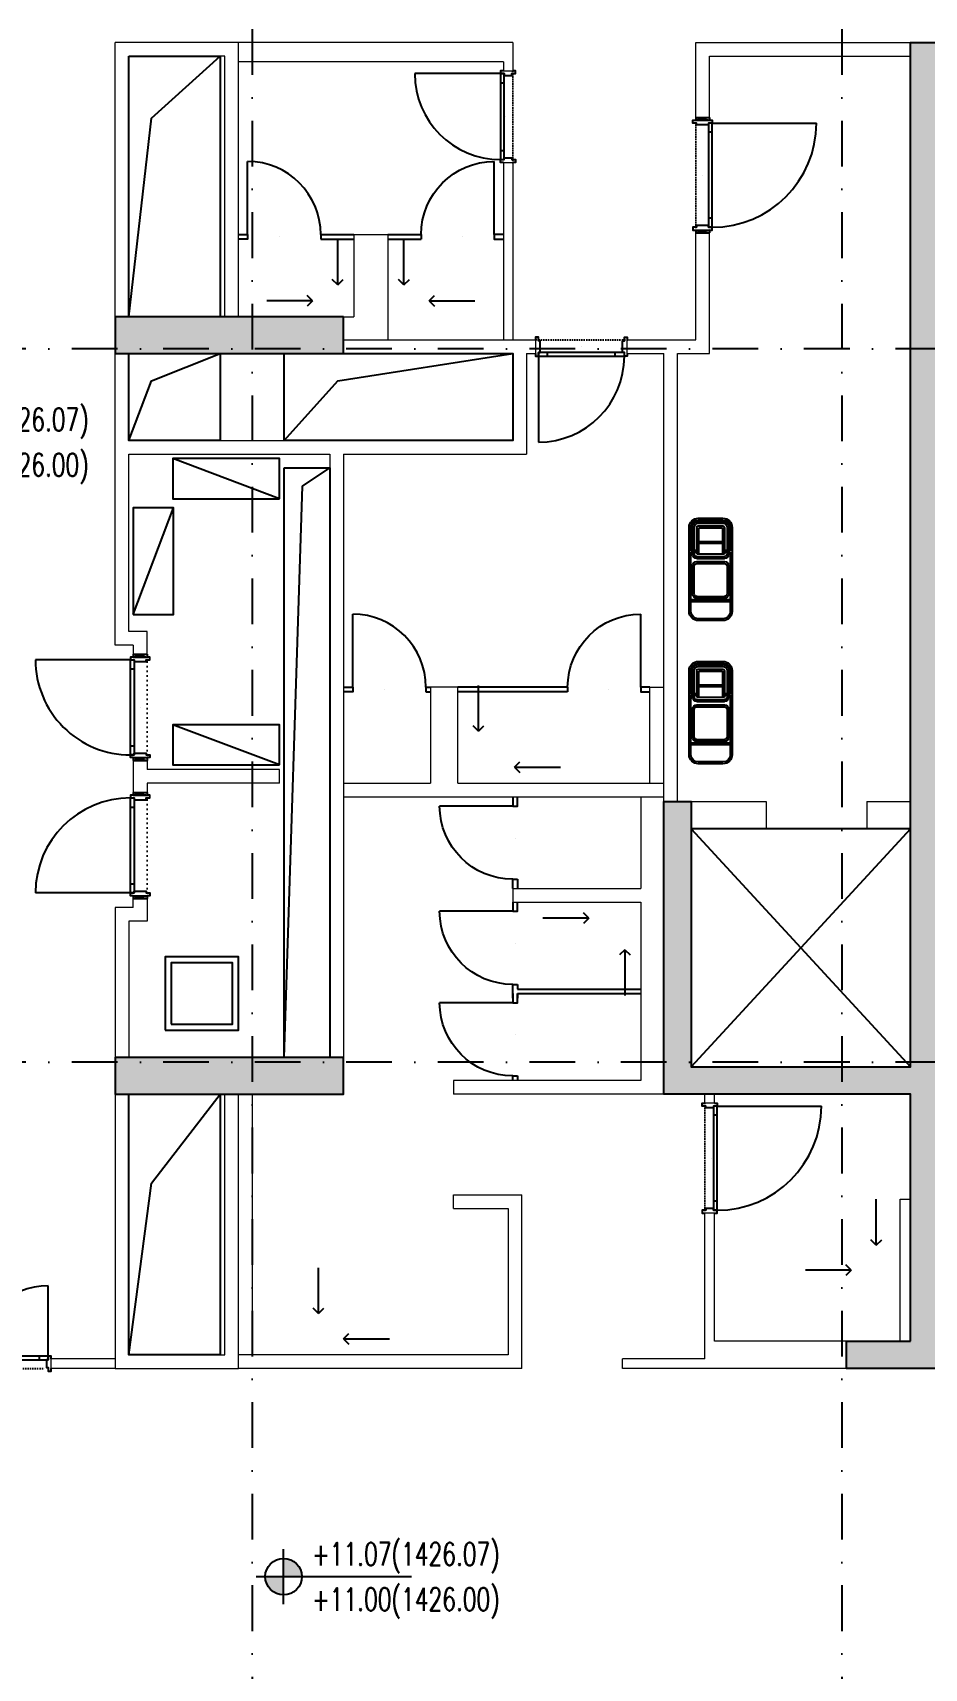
# Model space of a CAD drawing. Header units: millimetres. Extents: x -2755 to 27598, y -1135 to 13405.
# Drawn here: x 4785 to 5760, y 6127 to 7916 of the extents above; entities that cross this region are included whole.
import ezdxf

# ---------------------------------------------------------------- set-up
doc = ezdxf.new("R2010")
doc.units = ezdxf.units.MM
doc.header["$LTSCALE"] = 100
doc.linetypes.add('DASHDOT2', pattern=[0.5, 0.25, -0.125, 0, -0.125])
doc.linetypes.add('DOT', pattern=[0.25, 0, -0.25])
doc.layers.add('AKS', color=7, linetype='DASHDOT2', transparency=0.8)
for name, color, linetype in [('DUVAR-PANEL', 7, 'Continuous'), ('ELEKTRIK', 7, 'Continuous'), ('GOR', 7, 'Continuous'), ('KA-PEN-3 @ 1', 5, 'Continuous'), ('KA-PEN-4 @ 1', 5, 'Continuous'), ('KA-PEN-5 @ 1', 5, 'Continuous'), ('KA-PEN-8 @ 1', 5, 'Continuous'), ('KOLON', 7, 'Continuous'), ('KOR KASA', 1, 'Continuous'), ('KOT', 7, 'Continuous'), ('MERD', 7, 'Continuous'), ('OK', 7, 'Continuous'), ('OLCU DIS', 7, 'Continuous'), ('TARAMA', 7, 'Continuous'), ('TEFRIS TIBBI', 7, 'Continuous')]:
    doc.layers.add(name, color=color, linetype=linetype)
doc.layers.add('Y-DUVAR ALCIPAN', color=94, linetype='Continuous', lineweight=20)
doc.layers.add('Y-DUVAR GAZBETON', color=161, linetype='Continuous', lineweight=20)
doc.styles.add('OLC-50', font='romans.shx', dxfattribs={"width": 0.5, "height": 0.15})
doc.styles.add('olcu', font='romans.shx', dxfattribs={"width": 0.5})
doc.dimstyles.new('1-200', dxfattribs={"dimtxt": 40, "dimasz": 2, "dimexe": 0, "dimexo": 0, "dimgap": 10, "dimtad": 1, "dimdec": 4, "dimrnd": 0.1, "dimzin": 9, "dimdsep": 46, "dimtxsty": 'olcu', "dimblk1": 'SOL', "dimblk2": 'SAG', "dimsah": 1, "dimcen": 0, "dimse1": 1, "dimse2": 1, "dimclre": 13, "dimadec": 0, "dimazin": 0, "dimtfac": 1, "dimtdec": 4, "dimtix": 1, "dimtmove": 2, "dimatfit": 2, "dimldrblk": 'SOL', "dimfxl": 0, "dimtolj": 1, "dimarcsym": 0})

# ---------------------------------------------------------------- blocks, each defined once
blk = doc.blocks.new('*U3004')
at = {"color": 0, "lineweight": -2}
for p, q in [((-117, 18), (-117, 132)), ((-107, 18), (-107, 14)), ((-13.1, 18), (-13.1, 14)), ((-60, 7.5), (-60, 7.5))]:
    blk.add_line(p, q, dxfattribs=at)
at = {"color": 0, "linetype": 'DOT', "ltscale": 0.1}
blk.add_line((-120, 0), (0, 0), dxfattribs=at)
at = {"color": 0, "lineweight": -2}
for points in [[(-120, 15), (-120, 18), (-117, 18), (-117, 14), (-115, 14), (-115, 1), (-117, 1), (-117, -3), (-120, -3), (-120, 0)], [(0, 15), (0, 18), (-3, 18), (-3, 14), (-5, 14), (-5, 1), (-3, 1), (-3, -3), (0, -3), (0, 0)]]:
    blk.add_lwpolyline(points, dxfattribs=at)
blk.add_lwpolyline([(-117, 18), (-117, 14), (-3, 14), (-3, 18)], close=True, dxfattribs=at)
blk.add_arc((-117, 18), 114, 0, 90, dxfattribs=at)
at = {"style": 'OLC-50', "width": 0.5, "flags": 1}
for tag, p in [('K-NO', (-182.8, -83.8)), ('K-KANRENK', (-2.3, -88.8)), ('K-BLOK', (-183.4, -120.6)), ('K-KASRENK', (-1.2, -126.7)), ('K-KAT', (-184.3, -156)), ('K-TAMACILMA', (-2.8, -165.7)), ('K-MAHALKOD', (-183.3, -194)), ('K-FOTOSEL', (-1.8, -201.7)), ('K-MAHALAD', (-184.8, -233)), ('K-HERMETIK', (0.1, -236.3)), ('K-ACILISYON', (-183.8, -268.9)), ('K-HIDROLIK', (-2.2, -270.2)), ('K-YANGIN', (-181.9, -303.5)), ('K-KART', (-0.4, -303.8)), ('K-KANATTIP', (-184.2, -337.4)), ('K-BAND', (-1.8, -345.7)), ('K-KANATMALZ', (-182.4, -371.1)), ('K-MENFEZ', (0.1, -380.3)), ('K-KASAMALZ', (-181.4, -410.1)), ('K-PBAR', (-2.2, -414.1)), ('K-KASATIP', (-182, -446.8)), ('K-ELEKTRIKLI', (-0.4, -447.8)), ('K-DUVAR', (-182, -485.2)), ('K-TIP', (-0.4, -486.4)), ('K-REZ1', (-0.4, -524.3)), ('K-REZ2', (-0.4, -560.8)), ('K-REZ3', (-0.4, -600.7))]:
    blk.add_attdef(tag, p, '', height=30, dxfattribs=at)
blk = doc.blocks.new('kor kasa')
at = {"layer": 'KOR KASA'}
for p, q in [((0, 126), (15, 126)), ((15, 126), (15, 123)), ((0, 3), (0, 0)), ((0, 3), (15, 3)), ((15, 3), (15, 0))]:
    blk.add_line(p, q, dxfattribs=at)
for points in [[(15, 126), (0, 123)], [(0, 126), (15, 123)], [(0, 126), (0, 123)], [(0, 123), (15, 123)], [(15, 3), (0, 0)], [(0, 3), (15, 0)], [(0, 0), (15, 0)]]:
    blk.add_lwpolyline(points, dxfattribs=at)
blk = doc.blocks.new('asansorler1')
at = {"layer": 'MERD', "color": 6, "linetype": 'Continuous'}
for p, q in [((6045, 7035), (5805, 6775)), ((5805, 7035), (6045, 6775))]:
    blk.add_line(p, q, dxfattribs=at)
at = {"layer": 'MERD', "color": 6}
blk.add_lwpolyline([(6045, 7035), (5805, 7035), (5805, 6775), (6045, 6775), (6045, 7035)], dxfattribs=at)
blk = doc.blocks.new('TASIYICI SISTEM (2.KAT)')
at = {"layer": 'TARAMA'}
h = blk.add_hatch(dxfattribs=at)
h.set_pattern_fill('ANSI33', color=253, scale=100)
h.set_pattern_definition([(45, (83461.35, -12320), (-17.6776695, 17.6776695), []), (45, (83479.027, -12320), (-17.6776695, 17.6776695), [12.5, -6.25])])
h.paths.add_polyline_path([(-1920, -5565), (-1850, -5565), (-1850, -5495), (-1920, -5495)])
h.paths.add_polyline_path([(-5635, -7595), (-5575, -7595), (-5575, -7525), (-5635, -7525)])
h.paths.add_polyline_path([(-5935, -6785), (-5935, -6815), (-6050, -6815), (-6050, -6970), (-6080, -6970), (-6080, -6785)])
h.paths.add_polyline_path([(-6080, -7595), (-6020, -7595), (-6020, -7525), (-6080, -7525)])
h.paths.add_polyline_path([(-5640, -6900), (-5570, -6900), (-5570, -6970), (-5640, -6970)])
h.paths.add_polyline_path([(-2235, -5565), (-2175, -5565), (-2175, -5495), (-2235, -5495)])
h.paths.add_polyline_path([(-1540, -5565), (-1470, -5565), (-1470, -5495), (-1540, -5495)])
h.paths.add_polyline_path([(-1540, -6320), (-1470, -6320), (-1470, -6250), (-1540, -6250)])
h.paths.add_polyline_path([(-2240, -6320), (-2170, -6320), (-2170, -6250), (-2240, -6250)])
h.paths.add_polyline_path([(-1540, -6970), (-1470, -6970), (-1470, -6900), (-1540, -6900)])
h.paths.add_polyline_path([(-1510, -7595), (-1470, -7595), (-1470, -7420), (-1510, -7420)])
h.paths.add_polyline_path([(-2220, -7595), (-2190, -7595), (-2190, -6900), (-2220, -6900)])
h.paths.add_polyline_path([(-3090, -6320), (-3020, -6320), (-3020, -6250), (-3090, -6250)])
h.paths.add_polyline_path([(-3940, -6320), (-3870, -6320), (-3870, -6250), (-3940, -6250)])
h.paths.add_polyline_path([(-4790, -6320), (-4720, -6320), (-4720, -6250), (-4790, -6250)])
h.paths.add_polyline_path([(-3090, -6970), (-3020, -6970), (-3020, -6900), (-3090, -6900)])
h.paths.add_polyline_path([(-3940, -6970), (-3870, -6970), (-3870, -6900), (-3940, -6900)])
h.paths.add_polyline_path([(-4790, -6970), (-4720, -6970), (-4720, -6900), (-4790, -6900)])
h.paths.add_polyline_path([(-3085, -7595), (-3025, -7595), (-3025, -7525), (-3085, -7525)])
h.paths.add_polyline_path([(-3935, -7595), (-3875, -7595), (-3875, -7525), (-3935, -7525)])
h.paths.add_polyline_path([(-4785, -7595), (-4725, -7595), (-4725, -7525), (-4785, -7525)])
h.paths.add_polyline_path([(-3085, -5565), (-3025, -5565), (-3025, -5495), (-3085, -5495)])
h.paths.add_polyline_path([(-3935, -5565), (-3875, -5565), (-3875, -5495), (-3935, -5495)])
h.paths.add_polyline_path([(-4785, -5565), (-4725, -5565), (-4725, -5495), (-4785, -5495)])
h.paths.add_polyline_path([(-6210, -5495), (-5590, -5495), (-5590, -6435), (-5795, -6435), (-5795, -6405), (-5620, -6405), (-5620, -5525), (-6050, -5525), (-6050, -6405), (-5935, -6405), (-5935, -6435), (-6210, -6435), (-6210, -6405), (-6080, -6405), (-6080, -5525), (-6210, -5525)])
h.paths.add_polyline_path([(-500, -6970), (-430, -6970), (-430, -6900), (-500, -6900)])
h.paths.add_polyline_path([(-890, -7315), (-820, -7315), (-820, -7245), (-890, -7245)])
h.paths.add_polyline_path([(-245, -6320), (-175, -6320), (-175, -6250), (-245, -6250)])
h.paths.add_polyline_path([(-890, -6320), (-820, -6320), (-820, -6250), (-890, -6250)])
h.paths.add_polyline_path([(-890, -6970), (-820, -6970), (-820, -6900), (-890, -6900)])
h.paths.add_polyline_path([(-1600, -4475), (-1890, -4475), (-1890, -4715), (-1470, -4715), (-1470, -4745), (-1920, -4745), (-1920, -4445), (-1600, -4445)])
h.paths.add_polyline_path([(-755, -4715), (-1005, -4715), (-1005, -4755), (-755, -4755)])
h.paths.add_polyline_path([(-755, -5525), (-1005, -5525), (-1005, -5565), (-755, -5565)])
h.paths.add_polyline_path([(-135, -5835), (-135, -5565), (-405, -5565), (-405, -5245), (-375, -5245), (-375, -5535), (-135, -5535), (-135, -4415), (-105, -4415), (-105, -5865), (-205, -5865), (-205, -5835)])
at = {"layer": 'AKS', "color": 14, "ltscale": 2}
for p, q in [((-855, 1005), (-855, -13375)), ((-210, 1005), (-210, -13375)), ((16415, -4750), (-7145, -4750)), ((16415, -5530), (-7145, -5530))]:
    blk.add_line(p, q, dxfattribs=at)
at = {"layer": 'GOR', "color": 6}
for points in [[(-990, -4715), (-965, -4497.5), (-890, -4430)], [(-990, -4850), (-965, -4785), (-890, -4755)], [(-820, -4850), (-761.3, -4785), (-570, -4755)], [(-820, -5525), (-800, -4900), (-770, -4880)], [(-990, -5850), (-965, -5662.5), (-890, -5565)]]:
    blk.add_lwpolyline(points, dxfattribs=at)
for points in [[(-990, -4430), (-890, -4430), (-890, -4715), (-990, -4715)], [(-990, -4755), (-890, -4755), (-890, -4850), (-990, -4850)], [(-820, -4755), (-570, -4755), (-570, -4850), (-820, -4850)], [(-820, -4880), (-770, -4880), (-770, -5525), (-820, -5525)], [(-890, -5850), (-990, -5850), (-990, -5565), (-890, -5565)]]:
    blk.add_lwpolyline(points, close=True, dxfattribs=at)
at = {"layer": 'KOLON', "color": 4, "linetype": 'Continuous'}
blk.add_lwpolyline([(-135, -5835), (-135, -5565), (-405, -5565), (-405, -5245), (-375, -5245), (-375, -5535), (-135, -5535), (-135, -4415), (-105, -4415), (-105, -5865), (-205, -5865), (-205, -5835), (-135, -5835)], dxfattribs=at)
for points in [[(-755, -4715), (-1005, -4715), (-1005, -4755), (-755, -4755)], [(-755, -5525), (-1005, -5525), (-1005, -5565), (-755, -5565)]]:
    blk.add_lwpolyline(points, close=True, dxfattribs=at)
at = {"layer": 'Y-DUVAR GAZBETON'}
for p, q in [((-375, -5245), (-293, -5245)), ((-293, -5245), (-293, -5275)), ((-183, -5245), (-135, -5245)), ((-183, -5245), (-183, -5275)), ((-375, -5275), (-293, -5275)), ((-183, -5275), (-135, -5275))]:
    blk.add_line(p, q, dxfattribs=at)
at = {"layer": 'MERD', "color": 6}
blk.add_blockref('asansorler1', (-6180, -12310), dxfattribs=at)
blk = doc.blocks.new('KOT-PL(TEMIZ&KABA)')
at = {"layer": 'KOT', "linetype": 'Continuous', "lineweight": -3}
h = blk.add_hatch(color=7, dxfattribs=at)
h.paths.add_polyline_path([(0, 0), (0.2, 0, 0.414214), (0, 0.2)])
h.paths.add_polyline_path([(0, 0), (-0.2, 0, 0.414214), (0, -0.2)])
at = {"layer": 'KOT', "color": 7, "lineweight": -3}
for p, q in [((0, -0.3), (0, 0.3)), ((-0.3, 0), (1.4, 0))]:
    blk.add_line(p, q, dxfattribs=at)
at = {"layer": 'KOT', "color": 7, "linetype": 'Continuous', "lineweight": -3}
blk.add_circle((0, 0), 0.2, dxfattribs=at)
at = {"layer": 'KOT', "color": 7, "linetype": 'Continuous', "lineweight": -3, "style": 'olcu', "width": 0.7}
for tag, p in [('KOTTEMIZ', (0.31, 0.122)), ('KOTKABA', (0.31, -0.373))]:
    blk.add_attdef(tag, p, '', height=0.25, dxfattribs=at)
blk = doc.blocks.new('*U94')
at = {"color": 0, "lineweight": -2}
for p, q in [((-3, 18), (-3, 112)), ((-87, 18), (-87, 14)), ((-13, 18), (-13, 14)), ((-50, 7.5), (-50, 7.5))]:
    blk.add_line(p, q, dxfattribs=at)
at = {"color": 0, "linetype": 'DOT', "ltscale": 0.1}
blk.add_line((-100, 0), (0, 0), dxfattribs=at)
at = {"color": 0, "lineweight": -2}
for points in [[(-100, 15), (-100, 18), (-97, 18), (-97, 14), (-95, 14), (-95, 1), (-97, 1), (-97, -3), (-100, -3), (-100, 0)], [(0, 15), (0, 18), (-3, 18), (-3, 14), (-5, 14), (-5, 1), (-3, 1), (-3, -3), (0, -3), (0, 0)]]:
    blk.add_lwpolyline(points, dxfattribs=at)
blk.add_lwpolyline([(-97, 18), (-97, 14), (-3, 14), (-3, 18)], close=True, dxfattribs=at)
blk.add_arc((-3, 18), 94, 90, 180, dxfattribs=at)
at = {"style": 'OLC-50', "width": 0.5, "flags": 1}
for tag, p in [('K-NO', (-172.8, -83.8)), ('K-KANRENK', (7.7, -88.8)), ('K-BLOK', (-173.4, -120.6)), ('K-KASRENK', (8.8, -126.7)), ('K-KAT', (-174.3, -156)), ('K-TAMACILMA', (7.2, -165.7)), ('K-MAHALKOD', (-173.3, -194)), ('K-FOTOSEL', (8.2, -201.7)), ('K-MAHALAD', (-174.8, -233)), ('K-HERMETIK', (10.1, -236.3)), ('K-ACILISYON', (-173.8, -268.9)), ('K-HIDROLIK', (7.8, -270.2)), ('K-YANGIN', (-171.9, -303.5)), ('K-KART', (9.6, -303.8)), ('K-KANATTIP', (-174.2, -337.4)), ('K-BAND', (8.2, -345.7)), ('K-KANATMALZ', (-172.4, -371.1)), ('K-MENFEZ', (10.1, -380.3)), ('K-KASAMALZ', (-171.4, -410.1)), ('K-PBAR', (7.8, -414.1)), ('K-KASATIP', (-172, -446.8)), ('K-ELEKTRIKLI', (9.6, -447.8)), ('K-DUVAR', (-172, -485.2)), ('K-TIP', (9.6, -486.4)), ('K-REZ1', (9.6, -524.3)), ('K-REZ2', (9.6, -560.8)), ('K-REZ3', (9.6, -600.7))]:
    blk.add_attdef(tag, p, '', height=30, dxfattribs=at)
blk = doc.blocks.new('*U89')
at = {"color": 0, "lineweight": -2}
for p, q in [((-3, 13.3), (-3, 107.3)), ((-87, 13.3), (-87, 9.3)), ((-50, 7.5), (-50, 7.5)), ((-13, 13.3), (-13, 9.3))]:
    blk.add_line(p, q, dxfattribs=at)
at = {"color": 0, "linetype": 'DOT', "ltscale": 0.1}
blk.add_line((-100, 0), (0, 0), dxfattribs=at)
at = {"color": 0, "lineweight": -2}
for points in [[(-100, 10.3), (-100, 13.3), (-97, 13.3), (-97, 9.3), (-95, 9.3), (-95, 1), (-97, 1), (-97, -3), (-100, -3), (-100, 0)], [(0, 10.3), (0, 13.3), (-3, 13.3), (-3, 9.3), (-5, 9.3), (-5, 1), (-3, 1), (-3, -3), (0, -3), (0, 0)]]:
    blk.add_lwpolyline(points, dxfattribs=at)
blk.add_lwpolyline([(-97, 13.3), (-97, 9.3), (-3, 9.3), (-3, 13.3)], close=True, dxfattribs=at)
blk.add_arc((-3, 13.3), 94, 90, 180, dxfattribs=at)
at = {"style": 'OLC-50', "width": 0.5, "flags": 1}
for tag, p in [('K-NO', (-172.8, -83.8)), ('K-KANRENK', (7.7, -88.8)), ('K-BLOK', (-173.4, -120.6)), ('K-KASRENK', (8.8, -126.7)), ('K-KAT', (-174.3, -156)), ('K-TAMACILMA', (7.2, -165.7)), ('K-MAHALKOD', (-173.3, -194)), ('K-FOTOSEL', (8.2, -201.7)), ('K-MAHALAD', (-174.8, -233)), ('K-HERMETIK', (10.1, -236.3)), ('K-ACILISYON', (-173.8, -268.9)), ('K-HIDROLIK', (7.8, -270.2)), ('K-YANGIN', (-171.9, -303.5)), ('K-KART', (9.6, -303.8)), ('K-KANATTIP', (-174.2, -337.4)), ('K-BAND', (8.2, -345.7)), ('K-KANATMALZ', (-172.4, -371.1)), ('K-MENFEZ', (10.1, -380.3)), ('K-KASAMALZ', (-171.4, -410.1)), ('K-PBAR', (7.8, -414.1)), ('K-KASATIP', (-172, -446.8)), ('K-ELEKTRIKLI', (9.6, -447.8)), ('K-DUVAR', (-172, -485.2)), ('K-TIP', (9.6, -486.4)), ('K-REZ1', (9.6, -524.3)), ('K-REZ2', (9.6, -560.8)), ('K-REZ3', (9.6, -600.7))]:
    blk.add_attdef(tag, p, '', height=30, dxfattribs=at)
blk = doc.blocks.new('*U77')
at = {"color": 0}
for p, q in [((-157, 13.5), (-157, 90.5)), ((-3, 13.5), (-3, 90.5)), ((-147, 13.5), (-147, 9.5)), ((-90.1, 13.5), (-90.1, 9.5)), ((-80, 7.5), (-80, 7.5)), ((-70, 13.5), (-70, 9.5)), ((-13.1, 13.5), (-13.1, 9.5))]:
    blk.add_line(p, q, dxfattribs=at)
at = {"color": 0, "linetype": 'DOT', "ltscale": 0.1}
blk.add_line((-155, 0), (-5, 0), dxfattribs=at)
at = {"color": 0}
for points in [[(-160, 10.5), (-160, 13.5), (-157, 13.5), (-157, 9.5), (-155, 9.5), (-155, 1), (-157, 1), (-157, -3), (-160, -3), (-160, 0)], [(0, 10.5), (0, 13.5), (-3, 13.5), (-3, 9.5), (-5, 9.5), (-5, 1), (-3, 1), (-3, -3), (0, -3), (0, 0)]]:
    blk.add_lwpolyline(points, dxfattribs=at)
for points in [[(-157, 13.5), (-157, 9.5), (-80, 9.5), (-80, 13.5)], [(-80, 13.5), (-80, 9.5), (-3, 9.5), (-3, 13.5)]]:
    blk.add_lwpolyline(points, close=True, dxfattribs=at)
for centre, start, end in [((-157, 13.5), 0, 90), ((-3, 13.5), 90, 180)]:
    blk.add_arc(centre, 77, start, end, dxfattribs=at)
at = {"style": 'OLC-50', "width": 0.5, "flags": 1}
for tag, p in [('K-NO', (-202.8, -83.8)), ('K-KANRENK', (-22.3, -88.8)), ('K-BLOK', (-203.4, -120.6)), ('K-KASRENK', (-21.2, -126.7)), ('K-KAT', (-204.3, -156)), ('K-TAMACILMA', (-22.8, -165.7)), ('K-MAHALKOD', (-203.3, -194)), ('K-FOTOSEL', (-21.8, -201.7)), ('K-MAHALAD', (-204.8, -233)), ('K-HERMETIK', (-19.9, -236.3)), ('K-ACILISYON', (-203.8, -268.9)), ('K-HIDROLIK', (-22.2, -270.2)), ('K-YANGIN', (-201.9, -303.5)), ('K-KART', (-20.4, -303.8)), ('K-KANATTIP', (-204.2, -337.4)), ('K-BAND', (-21.8, -345.7)), ('K-KANATMALZ', (-202.4, -371.1)), ('K-MENFEZ', (-19.9, -380.3)), ('K-KASAMALZ', (-201.4, -410.1)), ('K-PBAR', (-22.2, -414.1)), ('K-KASATIP', (-202, -446.8)), ('K-ELEKTRIKLI', (-20.4, -447.8)), ('K-DUVAR', (-202, -485.2)), ('K-TIP', (-20.4, -486.4)), ('K-REZ1', (-20.4, -524.3)), ('K-REZ2', (-20.4, -560.8)), ('K-REZ3', (-20.4, -600.7))]:
    blk.add_attdef(tag, p, '', height=30, dxfattribs=at)
blk = doc.blocks.new('*U98')
at = {"color": 0, "linetype": 'DOT', "ltscale": 0.2}
blk.add_line((-110, 15), (0, 15), dxfattribs=at)
at = {"color": 0}
for p, q in [((-97, -3), (-97, 1)), ((-55, 7.5), (-55, 7.5)), ((-13.1, -3), (-13.1, 1)), ((-107, -3), (-107, -107))]:
    blk.add_line(p, q, dxfattribs=at)
at = {"color": 0, "lineweight": -3}
for points in [[(-110, 0), (-110, -3), (-107, -3), (-107, 1), (-105, 1), (-105, 14), (-107, 14), (-107, 18), (-110, 18), (-110, 15)], [(0, 0), (0, -3), (-3, -3), (-3, 1), (-5, 1), (-5, 14), (-3, 14), (-3, 18), (0, 18), (0, 15)]]:
    blk.add_lwpolyline(points, dxfattribs=at)
at = {"color": 0}
blk.add_lwpolyline([(-107, -3), (-107, 1), (-3, 1), (-3, -3)], close=True, dxfattribs=at)
blk.add_arc((-107, -3), 104, 270, 0, dxfattribs=at)
at = {"style": 'OLC-50', "width": 0.5, "flags": 1}
for tag, p in [('K-NO', (-177.8, -83.8)), ('K-KANRENK', (2.7, -88.8)), ('K-BLOK', (-178.4, -120.6)), ('K-KASRENK', (3.8, -126.7)), ('K-KAT', (-179.3, -156)), ('K-TAMACILMA', (2.2, -165.7)), ('K-MAHALKOD', (-178.3, -194)), ('K-FOTOSEL', (3.2, -201.7)), ('K-MAHALAD', (-179.8, -233)), ('K-HERMETIK', (5.1, -236.3)), ('K-ACILISYON', (-178.8, -268.9)), ('K-HIDROLIK', (2.8, -270.2)), ('K-YANGIN', (-176.9, -303.5)), ('K-KART', (4.6, -303.8)), ('K-KANATTIP', (-179.2, -337.4)), ('K-BAND', (3.2, -345.7)), ('K-KANATMALZ', (-177.4, -371.1)), ('K-MENFEZ', (5.1, -380.3)), ('K-KASAMALZ', (-176.4, -410.1)), ('K-PBAR', (2.8, -414.1)), ('K-KASATIP', (-177, -446.8)), ('K-ELEKTRIKLI', (4.6, -447.8)), ('K-DUVAR', (-177, -485.2)), ('K-TIP', (4.6, -496.9)), ('K-REZ1', (4.6, -534.8)), ('K-REZ2', (4.6, -571.3)), ('K-REZ3', (4.6, -611.2))]:
    blk.add_attdef(tag, p, '', height=30, dxfattribs=at)
blk = doc.blocks.new('*U99')
at = {"color": 0, "linetype": 'DOT', "ltscale": 0.2}
blk.add_line((-110, 15), (0, 15), dxfattribs=at)
at = {"color": 0}
for p, q in [((-97, -3), (-97, 1)), ((-55, 7.5), (-55, 7.5)), ((-13.1, -3), (-13.1, 1)), ((-3, -3), (-3, -107))]:
    blk.add_line(p, q, dxfattribs=at)
at = {"color": 0, "lineweight": -3}
for points in [[(-110, 0), (-110, -3), (-107, -3), (-107, 1), (-105, 1), (-105, 14), (-107, 14), (-107, 18), (-110, 18), (-110, 15)], [(0, 0), (0, -3), (-3, -3), (-3, 1), (-5, 1), (-5, 14), (-3, 14), (-3, 18), (0, 18), (0, 15)]]:
    blk.add_lwpolyline(points, dxfattribs=at)
at = {"color": 0}
blk.add_lwpolyline([(-107, -3), (-107, 1), (-3, 1), (-3, -3)], close=True, dxfattribs=at)
blk.add_arc((-3, -3), 104, 180, 270, dxfattribs=at)
at = {"style": 'OLC-50', "width": 0.5, "flags": 1}
for tag, p in [('K-NO', (-177.8, -83.8)), ('K-KANRENK', (2.7, -88.8)), ('K-BLOK', (-178.4, -120.6)), ('K-KASRENK', (3.8, -126.7)), ('K-KAT', (-179.3, -156)), ('K-TAMACILMA', (2.2, -165.7)), ('K-MAHALKOD', (-178.3, -194)), ('K-FOTOSEL', (3.2, -201.7)), ('K-MAHALAD', (-179.8, -233)), ('K-HERMETIK', (5.1, -236.3)), ('K-ACILISYON', (-178.8, -268.9)), ('K-HIDROLIK', (2.8, -270.2)), ('K-YANGIN', (-176.9, -303.5)), ('K-KART', (4.6, -303.8)), ('K-KANATTIP', (-179.2, -337.4)), ('K-BAND', (3.2, -345.7)), ('K-KANATMALZ', (-177.4, -371.1)), ('K-MENFEZ', (5.1, -380.3)), ('K-KASAMALZ', (-176.4, -410.1)), ('K-PBAR', (2.8, -414.1)), ('K-KASATIP', (-177, -446.8)), ('K-ELEKTRIKLI', (4.6, -447.8)), ('K-DUVAR', (-177, -485.2)), ('K-TIP', (4.6, -496.9)), ('K-REZ1', (4.6, -534.8)), ('K-REZ2', (4.6, -571.3)), ('K-REZ3', (4.6, -611.2))]:
    blk.add_attdef(tag, p, '', height=30, dxfattribs=at)
blk = doc.blocks.new('SOL')
at = {"color": 0}
for p, q in [((0, 30), (0, -6.96)), ((7.58, 0), (-6.97, 0))]:
    blk.add_line(p, q, dxfattribs=at)
blk.add_circle((0, 0), 3, dxfattribs=at)
blk = doc.blocks.new('SAG')
at = {"color": 0}
for p, q in [((7.58, 0), (-6.97, 0)), ((0, -30), (0, 6.96))]:
    blk.add_line(p, q, dxfattribs=at)
blk.add_circle((0, 0), 3, dxfattribs=at)
blk = doc.blocks.new('*D180')
at = {"layer": 'OLCU DIS', "color": 0, "lineweight": -2, "transparency": 16777216}
blk.add_line((-328, 13135), (19098, 13135), dxfattribs=at)
at = {"layer": 'OLCU DIS', "color": 0, "lineweight": -2, "transparency": 16777216, "xscale": 2, "yscale": 2, "zscale": 2, "rotation": 180}
blk.add_blockref('SOL', (-330, 13135), dxfattribs=at)
at = {"layer": 'OLCU DIS', "color": 0, "lineweight": -2, "transparency": 16777216, "xscale": 2, "yscale": 2, "zscale": 2}
blk.add_blockref('SAG', (19100, 13135), dxfattribs=at)
at = {"layer": 'OLCU DIS', "color": 0, "transparency": 16777216, "insert": (9385, 13165), "char_height": 40, "attachment_point": 5, "style": 'olcu'}
blk.add_mtext('\\A1;19430', dxfattribs=at)
blk = doc.blocks.new('_Open30')
at = {"color": 0, "linetype": 'ByBlock', "lineweight": -2}
for p, q in [((-1, 0.27), (0, 0)), ((0, 0), (-1, -0.27)), ((0, 0), (-1, 0))]:
    blk.add_line(p, q, dxfattribs=at)
blk = doc.blocks.new('*D236')
at = {"layer": 'OLCU DIS', "color": 0, "lineweight": -2, "transparency": 16777216}
blk.add_line((-1200, 1712), (-1200, 12198), dxfattribs=at)
at = {"layer": 'OLCU DIS', "color": 0, "lineweight": -2, "transparency": 16777216, "xscale": 2, "yscale": 2, "zscale": 2}
for name, p, rotation in [('SAG', (-1200, 12200), 90), ('SOL', (-1200, 1710), 270)]:
    blk.add_blockref(name, p, dxfattribs=dict(at, rotation=rotation))
at = {"layer": 'OLCU DIS', "color": 0, "transparency": 16777216, "insert": (-1230, 6955), "char_height": 40, "attachment_point": 5, "rotation": 90, "style": 'olcu'}
blk.add_mtext('\\A1;10490', dxfattribs=at)
blk = doc.blocks.new('*D240')
at = {"layer": 'OLCU DIS', "color": 0, "lineweight": -2, "transparency": 16777216}
blk.add_line((-960, 6827), (-960, 8318), dxfattribs=at)
at = {"layer": 'OLCU DIS', "color": 0, "lineweight": -2, "transparency": 16777216, "xscale": 2, "yscale": 2, "zscale": 2}
for name, p, rotation in [('SAG', (-960, 8320), 90), ('SOL', (-960, 6825), 270)]:
    blk.add_blockref(name, p, dxfattribs=dict(at, rotation=rotation))
at = {"layer": 'OLCU DIS', "color": 0, "transparency": 16777216, "insert": (-990, 7572.5), "char_height": 40, "attachment_point": 5, "rotation": 90, "style": 'olcu'}
blk.add_mtext('\\A1;1495', dxfattribs=at)
blk = doc.blocks.new('OK-EGIM')
at = {"color": 0, "ltscale": 200}
for points in [[(50, 0), (0, 0)], [(50, 0), (44.2, 5.9)], [(50, 0), (44.2, -5.9)]]:
    blk.add_lwpolyline(points, dxfattribs=at)
blk = doc.blocks.new('K080-PANEL')
at = {"color": 0}
for p, q in [((10, 0), (10, 80)), ((90, 0), (90, -5)), ((45, -2.5), (45, -2.5))]:
    blk.add_line(p, q, dxfattribs=at)
blk.add_lwpolyline([(0, 0), (10, 0), (10, -5), (0, -5)], dxfattribs=at)
blk.add_arc((10, 0), 80, 0, 90, dxfattribs=at)
blk = doc.blocks.new('ELEKTRIK PANO')
at = {"color": 0}
blk.add_line((0, -116.8), (43.8, 0), dxfattribs=at)
blk.add_lwpolyline([(0, -116.8), (43.8, -116.8), (43.8, 0), (0, 0)], close=True, dxfattribs=at)
blk = doc.blocks.new('ELEKTRIK DATA KABINI')
at = {"color": 0}
for points in [[(0, -80), (80, -80), (80, 0), (0, 0)], [(6.5, -73.5), (73.5, -73.5), (73.5, -6.5), (6.5, -6.5)]]:
    blk.add_lwpolyline(points, close=True, dxfattribs=at)
blk = doc.blocks.new('Y-KIRLI ARABASı')
at = {"color": 0}
for p, q in [((4645.4, -28152.5), (4618.4, -28152.5)), ((4608.4, -28162.5), (4608.4, -28254.5)), ((4610.4, -28162.5), (4610.4, -28227.5)), ((4645.4, -28154.5), (4618.4, -28154.5)), ((4653.4, -28227.5), (4653.4, -28162.5)), ((4655.4, -28254.5), (4655.4, -28162.5)), ((4610.4, -28173.5), (4653.4, -28173.5)), ((4610.4, -28175.5), (4653.4, -28175.5)), ((4611.9, -28182), (4611.9, -28212)), ((4613.9, -28182), (4613.9, -28212)), ((4616.9, -28177), (4646.9, -28177)), ((4616.9, -28179), (4646.9, -28179)), ((4649.9, -28212), (4649.9, -28182)), ((4651.9, -28212), (4651.9, -28182)), ((4610.4, -28215), (4608.4, -28215)), ((4616.9, -28215), (4646.9, -28215)), ((4616.9, -28217), (4646.9, -28217)), ((4616.9, -28220.5), (4646.9, -28220.5)), ((4616.9, -28222.5), (4646.9, -28222.5)), ((4653.4, -28215), (4655.4, -28215)), ((4608.4, -28229.5), (4616.9, -28229.5)), ((4610.4, -28227.5), (4616.9, -28227.5)), ((4610.4, -28229.5), (4610.4, -28254.5)), ((4611.9, -28225.5), (4611.9, -28227.5)), ((4611.9, -28229.5), (4611.9, -28254.5)), ((4613.9, -28225.5), (4613.9, -28227.5)), ((4613.9, -28229.5), (4613.9, -28254.5)), ((4616.9, -28225.5), (4646.9, -28225.5)), ((4616.9, -28225.5), (4616.9, -28254.5)), ((4618.9, -28225.5), (4618.9, -28254)), ((4644.9, -28236.7), (4618.9, -28236.7)), ((4644.9, -28238.7), (4618.9, -28238.7)), ((4644.9, -28254), (4644.9, -28225.5)), ((4646.9, -28254.5), (4646.9, -28225.5)), ((4646.9, -28227.5), (4653.4, -28227.5)), ((4646.9, -28229.5), (4655.4, -28229.5)), ((4649.9, -28227.5), (4649.9, -28225.5)), ((4649.9, -28254.5), (4649.9, -28229.5)), ((4651.9, -28227.5), (4651.9, -28225.5)), ((4651.9, -28254.5), (4651.9, -28229.5)), ((4653.4, -28254.5), (4653.4, -28229.5)), ((4618.4, -28256), (4645.4, -28256)), ((4618.4, -28259), (4645.4, -28259)), ((4618.9, -28254), (4644.9, -28254)), ((4618.4, -28261), (4645.4, -28261)), ((4618.4, -28262.5), (4645.4, -28262.5)), ((4618.4, -28264.5), (4645.4, -28264.5))]:
    blk.add_line(p, q, dxfattribs=at)
for centre, radius, start, end in [((4618.4, -28162.5), 10, 90, 180), ((4645.4, -28162.5), 10, 0, 90), ((4618.4, -28162.5), 8, 90, 180), ((4645.4, -28162.5), 8, 0, 90), ((4616.9, -28182), 5, 90, 180), ((4616.9, -28182), 3, 90, 180), ((4646.9, -28182), 5, 0, 90), ((4646.9, -28182), 3, 0, 90), ((4616.9, -28212), 5, 180, 270), ((4616.9, -28225.5), 5, 90, 180), ((4616.9, -28212), 3, 180, 270), ((4616.9, -28225.5), 3, 90, 180), ((4646.9, -28212), 3, 270, 0), ((4646.9, -28212), 5, 270, 0), ((4646.9, -28225.5), 5, 0, 90), ((4646.9, -28225.5), 3, 0, 90), ((4618.4, -28254.5), 10, 180, 270), ((4618.4, -28254.5), 8, 180, 270), ((4618.4, -28254.5), 6.5, 180, 270), ((4618.4, -28254.5), 4.5, 180, 270), ((4618.4, -28254.5), 1.5, 180, 270), ((4645.4, -28254.5), 4.5, 270, 0), ((4645.4, -28254.5), 1.5, 270, 0), ((4645.4, -28254.5), 6.5, 270, 0), ((4645.4, -28254.5), 10, 270, 0), ((4645.4, -28254.5), 8, 270, 0)]:
    blk.add_arc(centre, radius, start, end, dxfattribs=at)
blk = doc.blocks.new('*U75')
at = {"layer": 'KOR KASA'}
for p, q in [((0, 126), (15, 126)), ((15, 126), (15, 123)), ((0, 13), (0, 10)), ((0, 13), (15, 13)), ((15, 13), (15, 10))]:
    blk.add_line(p, q, dxfattribs=at)
for points in [[(15, 126), (0, 123)], [(0, 126), (15, 123)], [(0, 126), (0, 123)], [(0, 123), (15, 123)], [(15, 13), (0, 10)], [(0, 13), (15, 10)], [(0, 10), (15, 10)]]:
    blk.add_lwpolyline(points, dxfattribs=at)
blk = doc.blocks.new('*U3003')
at = {"color": 0, "lineweight": -2}
for p, q in [((-117, 13.5), (-117, 127.5)), ((-107, 13.5), (-107, 9.5)), ((-60, 7.5), (-60, 7.5)), ((-13.1, 13.5), (-13.1, 9.5))]:
    blk.add_line(p, q, dxfattribs=at)
at = {"color": 0, "linetype": 'DOT', "ltscale": 0.1}
blk.add_line((-120, 0), (0, 0), dxfattribs=at)
at = {"color": 0, "lineweight": -2}
for points in [[(-120, 10.5), (-120, 13.5), (-117, 13.5), (-117, 9.5), (-115, 9.5), (-115, 1), (-117, 1), (-117, -3), (-120, -3), (-120, 0)], [(0, 10.5), (0, 13.5), (-3, 13.5), (-3, 9.5), (-5, 9.5), (-5, 1), (-3, 1), (-3, -3), (0, -3), (0, 0)]]:
    blk.add_lwpolyline(points, dxfattribs=at)
blk.add_lwpolyline([(-117, 13.5), (-117, 9.5), (-3, 9.5), (-3, 13.5)], close=True, dxfattribs=at)
blk.add_arc((-117, 13.5), 114, 0, 90, dxfattribs=at)
at = {"style": 'OLC-50', "width": 0.5, "flags": 1}
for tag, p in [('K-NO', (-182.8, -83.8)), ('K-KANRENK', (-2.3, -88.8)), ('K-BLOK', (-183.4, -120.6)), ('K-KASRENK', (-1.2, -126.7)), ('K-KAT', (-184.3, -156)), ('K-TAMACILMA', (-2.8, -165.7)), ('K-MAHALKOD', (-183.3, -194)), ('K-FOTOSEL', (-1.8, -201.7)), ('K-MAHALAD', (-184.8, -233)), ('K-HERMETIK', (0.1, -236.3)), ('K-ACILISYON', (-183.8, -268.9)), ('K-HIDROLIK', (-2.2, -270.2)), ('K-YANGIN', (-181.9, -303.5)), ('K-KART', (-0.4, -303.8)), ('K-KANATTIP', (-184.2, -337.4)), ('K-BAND', (-1.8, -345.7)), ('K-KANATMALZ', (-182.4, -371.1)), ('K-MENFEZ', (0.1, -380.3)), ('K-KASAMALZ', (-181.4, -410.1)), ('K-PBAR', (-2.2, -414.1)), ('K-KASATIP', (-182, -446.8)), ('K-ELEKTRIKLI', (-0.4, -447.8)), ('K-DUVAR', (-182, -485.2)), ('K-TIP', (-0.4, -486.4)), ('K-REZ1', (-0.4, -524.3)), ('K-REZ2', (-0.4, -560.8)), ('K-REZ3', (-0.4, -600.7))]:
    blk.add_attdef(tag, p, '', height=30, dxfattribs=at)

msp = doc.modelspace()

# ---------------------------------------------------------------- linework, layer by layer
at = {"layer": 'DUVAR-PANEL', "color": 32}
for p, q in [((5100, 7695.00009), (5136, 7695.00009)), ((5173.5, 7695.00009), (5209.75, 7695.00009)), ((5100, 7690.00009), (5136, 7690.00009)), ((5173.5, 7690.00009), (5209.75, 7690.00009)), ((5135, 7195.00007), (5125, 7195.00007)), ((5215, 7200.00007), (5220, 7200.00007)), ((5215, 7195.00007), (5220, 7195.00007)), ((5370, 7200.00007), (5250, 7200.00007)), ((5370, 7195.00007), (5250, 7195.00007)), ((5310, 6980.00004), (5310, 6990.00004)), ((5315, 6990.00004), (5315, 6980.00004)), ((5310, 6860.00004), (5310, 6875.00004)), ((5315, 6875.00004), (5315, 6870.00004)), ((5315, 6870.00004), (5450, 6870.00004)), ((5315, 6865.00004), (5450, 6865.00004)), ((5315, 6865.00004), (5315, 6860.00004)), ((5310, 6770.00004), (5310, 6775.00004)), ((5315, 6775.00004), (5315, 6770.00004))]:
    msp.add_line(p, q, dxfattribs=at)
at = {"layer": 'Y-DUVAR ALCIPAN'}
for p, q in [((5310, 7905.00008), (5010, 7905.00008)), ((5310, 7905.00008), (5310, 7874.00008)), ((5299.75, 7884.00008), (5010, 7884.00008)), ((5299.74996, 7874.00008), (5310, 7874.00008)), ((5299.75, 7884.00008), (5299.75, 7874.00008)), ((5299.74996, 7774.00008), (5310, 7774.00008)), ((5299.75, 7774.00008), (5299.75, 7579.99998)), ((5310, 7774.00008), (5310, 7579.99998)), ((5136, 7695.00009), (5136, 7605.00009)), ((5136, 7695.00009), (5173.5, 7695.00009)), ((5173.5, 7695.00009), (5173.5, 7579.99998)), ((5125, 7605.00009), (5136, 7605.00009)), ((5460, 7095.00007), (5460, 7200.00007)), ((5460, 7200.00007), (5475, 7200.00007)), ((5125, 7095.00008), (5220, 7095.00008)), ((5250, 7095.00008), (5475, 7095.00007)), ((5125, 7080.00008), (5475, 7080.00007)), ((5450, 7080.00003), (5450, 6980.00008)), ((5310, 6980.00008), (5450, 6980.00008)), ((5310, 6980.00008), (5310, 6965.00008)), ((5310, 6965.00008), (5450, 6965.00008)), ((5450, 6965.00008), (5450, 6770.00008)), ((5245, 6770.00008), (5245, 6755.00008)), ((5450, 6770.00008), (5245, 6770.00008)), ((5024.99986, 6755.00004), (5025, 6470.00008)), ((5475, 6755.00008), (5245, 6755.00008)), ((5520, 6745.00008), (5520, 6755.00008)), ((5530.5, 6745.00008), (5520, 6745.00008)), ((5530.5, 6745.00008), (5530.5, 6755.00008)), ((5245, 6645.00008), (5320, 6645.00008)), ((5245, 6630.00008), (5245, 6645.00008)), ((5320, 6455.00008), (5320, 6645.00008)), ((5245, 6630.00008), (5305, 6630.00008)), ((5305, 6630.00008), (5305, 6470.00008)), ((5530.5, 6625.00008), (5520, 6625.00008)), ((5520, 6465.50009), (5520, 6625.00008)), ((5530.5, 6485.00008), (5530.5, 6625.00008)), ((5675, 6485.00008), (5530.5, 6485.00008)), ((4805, 6455.00009), (4805, 6465.50009)), ((4875, 6465.50004), (4805, 6465.50009)), ((5305, 6470.00008), (5010, 6470.00008)), ((5430, 6455.00008), (5430, 6465.50009)), ((5520, 6465.50009), (5430, 6465.50009)), ((4875, 6455.00005), (4805, 6455.00038)), ((5320, 6455.00008), (5009.99986, 6455.00007)), ((5675, 6455.00008), (5430, 6455.00008))]:
    msp.add_line(p, q, dxfattribs=at)
for points in [[(5250, 7095.00007), (5250, 7200.00007), (5220, 7200.00007), (5220, 7095.00007)], [(5733.5, 6485.00009), (5733.5, 6640.00009), (5745, 6640.00009)]]:
    msp.add_lwpolyline(points, dxfattribs=at)
at = {"layer": 'Y-DUVAR GAZBETON'}
for p, q in [((5010, 7905.00008), (4875, 7905.00007)), ((4875, 7604.99998), (4875, 7905.00007)), ((4995, 7890.00008), (4890, 7890.00007)), ((4890, 7604.99998), (4890, 7890.00007)), ((4995, 7604.99998), (4995, 7890.00008)), ((5010, 7604.99998), (5010, 7905.00008)), ((5510, 7905.00008), (5745, 7905.00008)), ((5510, 7823.00008), (5510, 7905.00008)), ((5525, 7890.00008), (5745, 7890.00008)), ((5525, 7823.00008), (5525, 7890.00008)), ((5525, 7823.00008), (5510, 7823.00008)), ((5525, 7697.00008), (5510, 7697.00008)), ((5510, 7579.99998), (5510, 7697.00008)), ((5525, 7564.99998), (5525, 7697.00008)), ((5125, 7579.99998), (5335, 7579.99998)), ((5335, 7579.99998), (5335, 7564.99998)), ((5435, 7564.99998), (5435, 7579.99998)), ((5435, 7579.99998), (5510, 7579.99998)), ((4890, 7565.00019), (4890, 7470.00008)), ((5125, 7564.99993), (5310, 7565.00008)), ((5310, 7564.99998), (5310, 7470.00008)), ((5325, 7564.99998), (5335, 7564.99998)), ((5325, 7564.99998), (5325, 7455.00008)), ((5435, 7564.99998), (5475, 7564.99998)), ((5475, 7075.00003), (5475, 7564.99998)), ((5490, 7564.99998), (5525, 7564.99998)), ((5490, 7075.00009), (5490, 7564.99998)), ((5100, 7470.00008), (5310, 7470.00008)), ((4890, 7261.00008), (4890, 7455.00008)), ((4890, 7455.00008), (5110, 7455.00008)), ((5110, 7455.00008), (5110, 6795.00004)), ((5125, 7455.00008), (5325, 7455.00008)), ((4895.00108, 7246.00008), (4875.00108, 7246.00008)), ((4910.00108, 7261.00008), (4890.00108, 7261.00008)), ((4895.00108, 7246.00008), (4895.00108, 7236.00008)), ((4910.00108, 7236.00008), (4910.00108, 7261.00008)), ((4910.00108, 7236.00008), (4895.00108, 7236.00008)), ((4910, 7120.00008), (4895, 7120.00008)), ((4895, 7120.00008), (4895, 7085.00008)), ((4910, 7120.00008), (4910, 7110.00008)), ((5055, 7110.00008), (4910, 7110.00008)), ((5055, 7095.00008), (5055, 7110.00008)), ((4910, 7085.00008), (4895, 7085.00008)), ((5055, 7095.00008), (4910, 7095.00008)), ((4910, 7095.00008), (4910, 7085.00008)), ((4875.00103, 6959.00008), (4875, 6795.00008)), ((4895.00108, 6959.00008), (4875.00108, 6959.00008)), ((4910.00108, 6969.00008), (4895.00108, 6969.00008)), ((4895.00108, 6959.00008), (4895.00108, 6969.00008)), ((4910.00108, 6969.00008), (4910.00108, 6944.00008)), ((4890.00112, 6944.00008), (4890, 6795.00008)), ((4910.00108, 6944.00008), (4890.00108, 6944.00008))]:
    msp.add_line(p, q, dxfattribs=at)
for points in [[(4875, 7246.00008), (4875, 7565.00019)], [(4889.99996, 7470.00008), (5125, 7470.00008)], [(5125, 7455.00008), (5125, 6795.00004)], [(4875, 6755.00008), (4875, 6455.00007), (5009.99986, 6455.00007), (5009.99986, 6755.00008)], [(4890, 6754.99994), (4890, 6470.00007), (4994.99986, 6470.00007), (4994.99986, 6754.99994)]]:
    msp.add_lwpolyline(points, dxfattribs=at)

# ---------------------------------------------------------------- block references
at = {"layer": 'DUVAR-PANEL', "color": 32}
for p in [(5010, 7695.00008), (5125, 7200.00007)]:
    msp.add_blockref('K080-PANEL', p, dxfattribs=at)
at = {"layer": 'DUVAR-PANEL', "color": 32, "xscale": -1}
for p in [(5299.75, 7695.00008), (5460, 7200.00007)]:
    msp.add_blockref('K080-PANEL', p, dxfattribs=at)
at = {"layer": 'DUVAR-PANEL', "color": 32, "xscale": -1, "rotation": 90}
for p in [(5310, 7080.00004), (5310, 6965.00004), (5310, 6865.00004)]:
    msp.add_blockref('K080-PANEL', p, dxfattribs=at)
at = {"layer": 'ELEKTRIK', "color": 37, "rotation": 90}
for p in [(4938.2, 7406.20004), (4938.2, 7115.00014)]:
    msp.add_blockref('ELEKTRIK PANO', p, dxfattribs=at)
at = {"layer": 'ELEKTRIK', "color": 37}
for name, p in [('ELEKTRIK PANO', (4895, 7396.20014)), ('ELEKTRIK DATA KABINI', (4930, 6905.00004))]:
    msp.add_blockref(name, p, dxfattribs=at)
at = {"layer": 'KA-PEN-3 @ 1'}
for name, p, rotation in [('*U89', (5310, 7874.00008), 89.99999999999997), ('*U94', (5335, 7579.9999), 180)]:
    msp.add_blockref(name, p, dxfattribs=dict(at, rotation=rotation))
at = {"layer": 'KA-PEN-4 @ 1', "rotation": 270}
for name, p in [('*U98', (4895.00108, 7123.00008)), ('*U99', (4895.00217, 6972.00008))]:
    msp.add_blockref(name, p, dxfattribs=at)
at = {"layer": 'KA-PEN-5 @ 1', "rotation": 270}
for name, p in [('*U3004', (5510, 7700.00008)), ('*U3003', (5520, 6625.00008))]:
    msp.add_blockref(name, p, dxfattribs=at)
at = {"layer": 'KA-PEN-8 @ 1'}
msp.add_blockref('*U77', (4805, 6455.00009), dxfattribs=at)
at = {"layer": 'KOLON', "color": 4}
msp.add_blockref('TASIYICI SISTEM (2.KAT)', (5880, 12320.00009), dxfattribs=at)
at = {"layer": 'KOR KASA'}
for name, p in [('kor kasa', (5510, 7697.00008)), ('*U75', (4895.00108, 7110.00008)), ('*U75', (4895.00108, 6959.00008))]:
    msp.add_blockref(name, p, dxfattribs=at)
at = {"layer": 'KOT', "xscale": 100, "yscale": 100, "zscale": 100}
for p in [(4609.90924, 7468.06133), (5059.34552, 6227.36895)]:
    msp.add_blockref('KOT-PL(TEMIZ&KABA)', p, dxfattribs=at).add_auto_attribs({'KOTTEMIZ': '+11.07(1426.07)', 'KOTKABA': '+11.00(1426.00)'})
at = {"layer": 'OK', "color": 16}
for p, rotation in [((5118.5, 7690.00009), 269.9999988256443), ((5272.5, 7202.00007), 269.9999991517776), ((5432.5, 6863.00008), 89.99999882650589), ((5097.5, 6565.00004), 269.9999988256513)]:
    msp.add_blockref('OK-EGIM', p, dxfattribs=dict(at, rotation=rotation))
at = {"layer": 'OK', "color": 16, "xscale": -1}
for p, rotation in [((5191, 7690.00009), 90.00000117435575), ((5362, 7112.50007), 359.9999996738666), ((5343, 6947.50008), 180), ((5707.5, 6640), 90.00000117349401)]:
    msp.add_blockref('OK-EGIM', p, dxfattribs=dict(at, rotation=rotation))
at = {"layer": 'OK', "color": 16}
for p in [(5041, 7622.50009), (5630, 6562.5)]:
    msp.add_blockref('OK-EGIM', p, dxfattribs=at)
at = {"layer": 'OK', "color": 16, "xscale": -1}
for p in [(5268.5, 7622.50009), (5175, 6487.50004)]:
    msp.add_blockref('OK-EGIM', p, dxfattribs=at)
at = {"layer": 'TEFRIS TIBBI', "color": 17, "xscale": -1, "rotation": 180}
for p in [(894.45516, -20879.64585), (894.45516, -21036.25738)]:
    msp.add_blockref('Y-KIRLI ARABASı', p, dxfattribs=at)

# ---------------------------------------------------------------- dimensions: what is measured, and where the dimension line sits
at = {"layer": 'OLCU DIS'}
dim = msp.add_linear_dim(base=(19100, 13135.00004), p1=(-330, 6825.00004), p2=(19100, 6030.00009), dimstyle='1-200', override={"dimldrblk": 'Open30'}, dxfattribs=at)
dim.commit()
dim.dimension.update_dxf_attribs({"geometry": '*D180', "text_midpoint": (9385, 13165.00004)})
for base, p1, p2, picture, middle in [((-1200.0001581156, 12200.0000385072), (13930.000001362, 1710.0000867028), (3715.000001362, 12200.0000385072), '*D236', (-1230.0001581156, 6955.000062605)), ((-960.0001581, 8319.9999903), (-209.9999985, 6825.0000387), (5110.0000014, 8319.9999903), '*D240', (-990.0001581, 7572.5000145))]:
    dim = msp.add_linear_dim(base=base, p1=p1, p2=p2, angle=90, dimstyle='1-200', override={"dimldrblk": 'Open30'}, dxfattribs=at)
    dim.commit()
    dim.dimension.update_dxf_attribs({"geometry": picture, "text_midpoint": middle})

doc.saveas('drawing.dxf')
